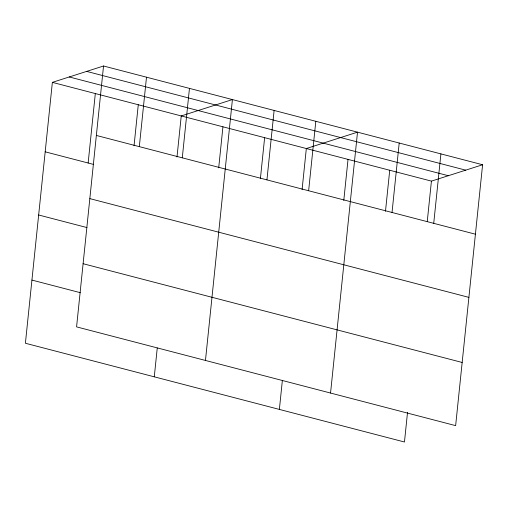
<?xml version="1.0" encoding="UTF-8"?>
<svg xmlns="http://www.w3.org/2000/svg" width="508" height="508" viewBox="0 0 508 508"><rect width="100%" height="100%" fill="white"/><g stroke="black" fill="none" stroke-linecap="round" stroke-linejoin="round"><path stroke-width="0.76" d="M103.537 65.996L76.575 326.879L455.638 425.634L482.6 164.751L103.537 65.996L52.362 82.366L25.4 343.249L404.463 442.004L407.524 412.369M88.144 163.011L95.32 93.555M134.042 145.79L138.278 104.75M139.319 146.641L146.494 77.191M154.28 376.822L157.264 347.967M177 156.978L181.242 115.945L232.416 99.574L205.461 360.458M182.283 157.829L189.459 88.379M218.7 167.843L222.936 126.803M260.394 178.708L264.636 137.668M266.935 179.889L274.117 110.439M279.375 409.416L282.353 380.555M302.089 189.573L306.33 148.533L357.511 132.163L330.549 393.046M308.635 190.754L315.811 121.298M343.789 200.431L348.031 159.391M385.483 211.296L389.725 170.256M392.03 212.477L399.205 143.027M427.266 221.374L431.425 181.121L482.6 164.751M433.724 223.342L440.906 153.892M86.646 71.399L465.709 170.155M69.247 76.962L448.31 175.717M52.362 82.366L431.425 181.121M96.361 135.446L475.425 234.201M45.18 151.816L93.51 164.408M89.833 198.622L468.897 297.377M38.652 214.986L86.982 227.578M83.102 263.709L462.166 362.464M31.928 280.073L80.258 292.665"/></g></svg>
